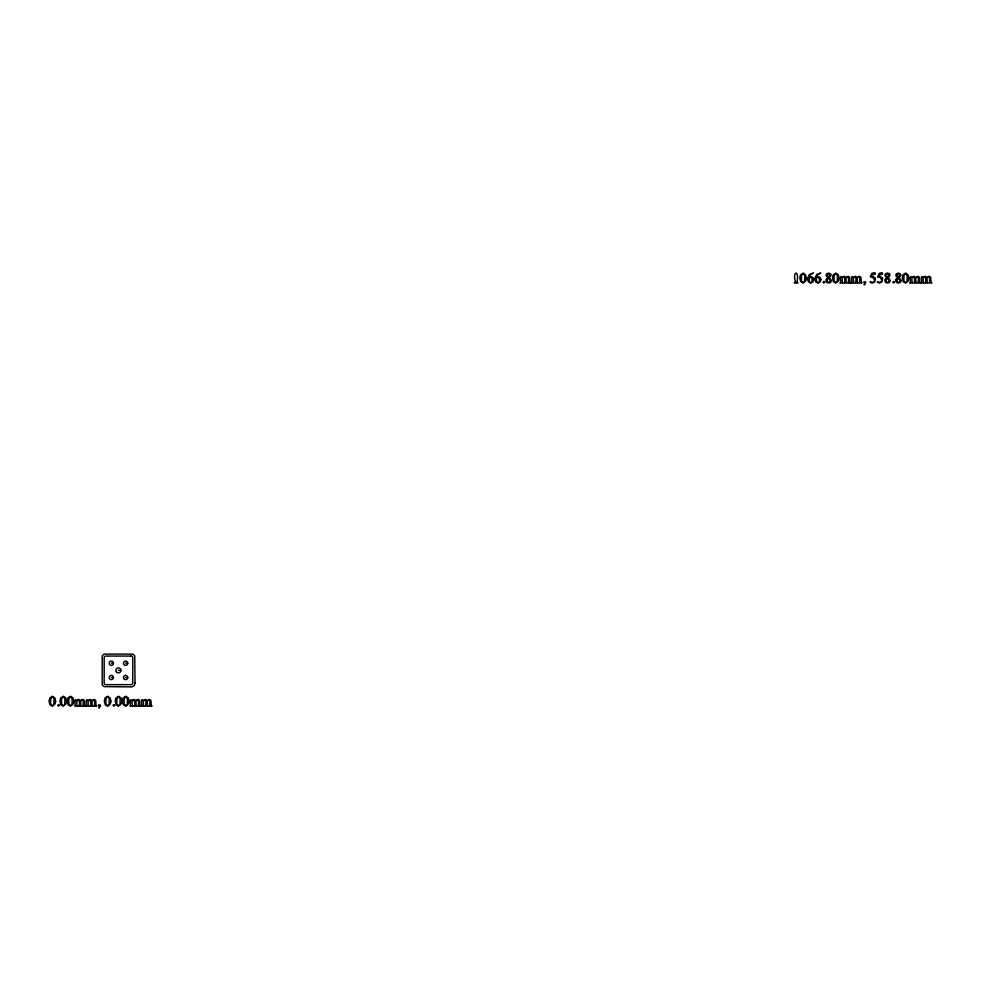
<?xml version="1.0" encoding="UTF-8"?>
<svg xmlns="http://www.w3.org/2000/svg" width="981" height="981" viewBox="0 0 981 981"><rect width="100%" height="100%" fill="white"/><g stroke="black" fill="none" stroke-linecap="round" stroke-linejoin="round"><path stroke-width="1.47" d="M111.319 663.217L113.465 663.217A2.146 2.146 0 0 1 110.252 665.069A2.146 2.146 0 0 1 110.252 661.366A2.146 2.146 0 0 1 113.465 663.217M125.617 663.217L127.763 663.217A2.146 2.146 0 0 1 124.538 665.069A2.146 2.146 0 0 1 124.538 661.366A2.146 2.146 0 0 1 127.763 663.217M118.468 670.366L120.97 670.366M111.319 677.515L113.465 677.515A2.146 2.146 0 0 1 110.252 679.367A2.146 2.146 0 0 1 110.252 675.651A2.146 2.146 0 0 1 113.465 677.515M125.617 677.515L127.763 677.515M135.035 683.083L134.998 683.524A3.912 3.912 0 0 1 131.626 686.896L104.317 686.639A3.912 3.912 0 0 1 102.196 684.517L102.196 656.215A3.912 3.912 0 0 1 104.317 654.094L132.619 654.094A3.912 3.912 0 0 1 134.74 656.215L135.035 683.083M50.693 698.607L50.693 703.941L52.398 705.744L53.832 704.603L53.98 698.546L52.336 696.633L50.693 698.607M61.582 698.607L61.582 703.941L63.287 705.744L64.721 704.603L64.881 698.546L63.225 696.633L61.582 698.607M68.842 698.607L68.842 703.941L70.546 705.744L71.981 704.603L72.14 698.546L70.497 696.633L68.842 698.607M105.948 698.607L105.96 703.941L107.665 705.744L109.099 704.603L109.247 698.546L107.603 696.633L105.948 698.607M116.849 698.607L116.849 703.941L118.554 705.744L119.989 704.603L120.136 698.546L118.493 696.633L116.849 698.607M124.109 698.607L124.109 703.941L125.813 705.744L127.248 704.603L127.407 698.546L125.752 696.633L124.109 698.607M801.44 275.502L801.452 280.836L803.145 282.638L804.579 281.498L804.739 275.44L803.096 273.527L801.44 275.502M834.108 275.502L834.12 280.836L835.824 282.638L837.259 281.498L837.406 275.44L835.763 273.527L834.108 275.502M903.893 275.502L903.906 280.836L905.61 282.638L907.045 281.498L907.192 275.44L905.549 273.527L903.893 275.502M79.51 704.309L79.326 705.498C75.966 706.345 84.219 706.332 80.871 705.498L80.663 700.998L82.232 700.127L83.25 700.716L83.213 705.56C79.976 706.283 87.996 706.271 84.795 705.584L84.341 700.299L82.821 699.367L80.528 700.593L78.995 699.367L76.726 700.495C74.421 697.295 75.096 703.303 75.304 705.633C72.263 706.246 80.221 706.234 76.972 705.609L76.788 700.986L77.524 700.373L79.375 700.826L79.51 704.309M90.804 704.309L90.62 705.498C87.26 706.345 95.525 706.332 92.165 705.498L91.956 700.998L93.526 700.127L94.556 700.716L94.507 705.56C91.27 706.283 99.289 706.271 96.089 705.584L95.648 700.299L94.115 699.367L91.834 700.593L90.289 699.367L88.032 700.495C85.703 697.307 86.402 703.303 86.598 705.633C83.569 706.246 91.515 706.234 88.278 705.609L88.082 700.986L88.817 700.373L90.669 700.826L90.804 704.309M134.777 704.309L134.593 705.498C131.221 706.345 139.486 706.332 136.138 705.498L135.93 700.998L137.487 700.127L138.517 700.716L138.468 705.56C135.243 706.283 143.263 706.271 140.05 705.584L139.609 700.299L138.088 699.367L135.795 700.593L134.262 699.367L131.994 700.495C129.676 697.307 130.375 703.303 130.571 705.633C127.53 706.246 135.488 706.234 132.239 705.609L132.055 700.986L132.791 700.373L134.63 700.826L134.777 704.309M146.071 704.309L145.887 705.498C142.527 706.345 150.78 706.332 147.432 705.498L147.224 700.998L148.781 700.127L149.811 700.716L149.774 705.56C146.537 706.283 154.557 706.271 151.356 705.584L150.902 700.299L149.382 699.367L147.089 700.593L145.556 699.367L143.287 700.495C140.97 697.307 141.669 703.303 141.865 705.633C138.824 706.246 146.782 706.234 143.533 705.609L143.349 700.986L144.084 700.373L145.924 700.826L146.071 704.309M844.788 281.204L844.604 282.393C841.232 283.239 849.497 283.227 846.137 282.393L845.941 277.893L847.498 277.022L848.528 277.598L848.479 282.454C845.254 283.178 853.262 283.166 850.061 282.479L849.62 277.194L848.099 276.262L845.806 277.488L844.273 276.262L842.005 277.39C839.307 274.373 840.827 279.977 840.582 282.528C837.541 283.141 845.499 283.129 842.25 282.503L842.066 277.881L842.802 277.255L844.641 277.721L844.788 281.204M856.082 281.204L855.898 282.393C852.526 283.239 860.791 283.227 857.443 282.393L857.235 277.893L858.792 277.022L859.822 277.598L859.773 282.454C856.548 283.178 864.568 283.166 861.355 282.479L860.913 277.194L859.393 276.262L857.1 277.488L855.567 276.262L853.298 277.39C850.601 274.373 852.121 279.977 851.876 282.528C848.835 283.141 856.793 283.129 853.544 282.503L853.36 277.881L854.095 277.255L855.935 277.721L856.082 281.204M914.574 281.204L914.39 282.393C911.018 283.239 919.283 283.227 915.923 282.393L915.727 277.893L917.284 277.022L918.314 277.598L918.265 282.454C915.04 283.178 923.047 283.166 919.847 282.479L919.405 277.194L917.885 276.262L915.592 277.488L914.059 276.262L911.79 277.39C909.093 274.373 910.613 279.977 910.368 282.528C907.327 283.141 915.285 283.129 912.036 282.503L911.852 277.881L912.588 277.255L914.427 277.721L914.574 281.204M925.868 281.204L925.684 282.393C922.312 283.239 930.577 283.227 927.229 282.393L927.02 277.893L928.578 277.022L929.608 277.598L929.559 282.454C926.334 283.178 934.353 283.166 931.141 282.479L930.699 277.194L929.179 276.262L926.886 277.488L925.353 276.262L923.084 277.39C920.386 274.373 921.907 279.977 921.662 282.528C918.621 283.141 926.579 283.129 923.329 282.503L923.146 277.881L923.881 277.255L925.721 277.721L925.868 281.204M55.623 701.133L55.181 703.794L52.312 706.136L50.019 704.873L49.05 701.194L49.7 698.043L52.373 696.252L54.911 697.957L55.623 701.133M66.512 701.133L66.07 703.794L63.201 706.136L60.908 704.873L59.939 701.194L60.589 698.043L63.262 696.252L65.801 697.957L66.512 701.133M73.771 701.133L73.33 703.794L70.46 706.136L68.167 704.873L67.198 701.194L67.848 698.043L70.522 696.252L73.06 697.957L73.771 701.133M110.89 701.133L110.448 703.794L107.579 706.136L105.274 704.873L104.317 701.194L104.955 698.043L107.64 696.252L110.166 697.957L110.89 701.133M121.779 701.133L121.337 703.794L118.468 706.136L116.175 704.873L115.206 701.194L115.856 698.043L118.529 696.252L121.068 697.957L121.779 701.133M129.038 701.133L128.597 703.794L125.727 706.136L123.434 704.873L122.466 701.194L123.116 698.043L125.789 696.252L128.327 697.957L129.038 701.133M806.37 278.028L805.941 280.689L803.059 283.031L800.766 281.768L799.797 278.089L800.447 274.938L803.132 273.147L805.659 274.852L806.37 278.028M839.049 278.028L838.608 280.689L835.738 283.031L833.445 281.768L832.477 278.089L833.127 274.938L835.8 273.147L838.338 274.852L839.049 278.028M908.835 278.028L908.394 280.689L905.524 283.031L903.231 281.768L902.262 278.089L902.912 274.938L905.586 273.147L908.124 274.852L908.835 278.028M808.982 277.979L809.264 281.51L810.821 282.626L812.047 281.903L812.133 278.543L810.441 277.329L808.982 277.979M816.241 277.979L816.523 281.51L818.08 282.626L819.307 281.903L819.393 278.543L817.7 277.329L816.241 277.979M827.241 279.364L827.461 282.087L829.975 282.209L829.951 279.818L828.123 278.371L827.241 279.364M886.137 279.364L886.358 282.087L888.872 282.209L888.847 279.818L887.02 278.371L886.137 279.364M897.026 279.364L897.247 282.087L899.761 282.209L899.736 279.818L897.909 278.371L897.026 279.364M870.405 276.752L872.698 277.378L874.647 280.026L874.046 281.792L872.612 282.516L870.539 281.596L869.926 282.136L871.753 283.055L874.574 282.001L875.432 278.064L871.471 275.673L872.072 274.435C876.364 275.71 876.904 271.259 871.974 273.294L870.405 276.752M877.664 276.752L879.957 277.378L881.907 280.026L881.306 281.792L879.871 282.516L877.811 281.596L877.186 282.136L879.013 283.055L881.833 282.001L882.692 278.064L878.731 275.673L879.332 274.435C883.623 275.71 884.163 271.259 879.234 273.294L877.664 276.752M795.505 281.621L795.248 282.454C790.931 283.153 801.244 283.092 797.038 282.528C799.405 268.156 792.047 272.178 795.505 281.621M830.196 275.134L828.835 277.243L827.02 274.925L828.516 273.515L830.196 275.134M889.093 275.134L887.731 277.243L885.917 274.925L887.413 273.515L889.093 275.134M899.982 275.134L898.621 277.243L896.806 274.925L898.302 273.515L899.982 275.134M99.915 706.222L98.86 708.074L100.491 705.854L100.136 704.885L98.652 704.799L98.701 705.915L99.915 706.222M865.193 283.117L864.126 284.968L865.757 282.749L865.401 281.78L863.93 281.694L863.967 282.81L865.193 283.117M813.727 279.671L812.893 282.013L810.723 283.055L808.454 281.89L807.437 278.776L809.411 274.472C818.865 271.467 808.884 273.503 809.166 277.292L811.066 276.667L812.967 277.451L813.727 279.671M820.987 279.671L820.153 282.013L817.995 283.055L815.714 281.89L814.696 278.776L816.683 274.472C826.125 271.467 816.143 273.503 816.425 277.292L818.326 276.667L820.226 277.451L820.987 279.671M826.431 279.131L825.855 280.725L826.689 282.418L828.663 283.055L830.723 282.356L831.496 280.64L829.252 277.525L831.226 275.171L830.551 273.736L828.737 273.123L826.713 273.773L825.941 275.367L827.743 278.064L826.431 279.131M885.328 279.131L884.752 280.725L885.585 282.418L887.56 283.055L889.62 282.356L890.392 280.64L888.148 277.525L890.11 275.171L889.436 273.736L887.621 273.123L885.61 273.773L884.837 275.367L886.628 278.064L885.328 279.131M896.217 279.131L895.641 280.725L896.475 282.418L898.449 283.055L900.509 282.356L901.281 280.64L899.037 277.525L901.012 275.171L900.337 273.736L898.522 273.123L896.499 273.773L895.727 275.367L897.529 278.064L896.217 279.131M59.351 705.364L58.553 706.173L57.744 705.364L58.553 704.566L59.351 705.364M114.618 705.364L113.821 706.173L113.011 705.364L113.821 704.566L114.618 705.364M824.629 282.258L823.819 283.068L823.022 282.258L823.819 281.461L824.629 282.258M894.414 282.258L893.605 283.068L892.808 282.258L893.605 281.461L894.414 282.258M131.123 656.068L105.825 656.068A1.643 1.643 0 0 0 104.17 657.711L104.17 683.009A1.643 1.643 0 0 0 105.825 684.652L131.123 684.652A1.643 1.643 0 0 0 132.766 683.009L132.766 657.711A1.643 1.643 0 0 0 131.123 656.068M123.753 678.582A2.146 2.146 0 0 0 127.469 678.582A2.146 2.146 0 0 0 125.617 675.369A2.146 2.146 0 0 0 123.753 678.582M116.298 671.617A2.502 2.502 0 0 0 120.638 671.617A2.502 2.502 0 0 0 118.468 667.865A2.502 2.502 0 0 0 116.298 671.617"/></g></svg>
